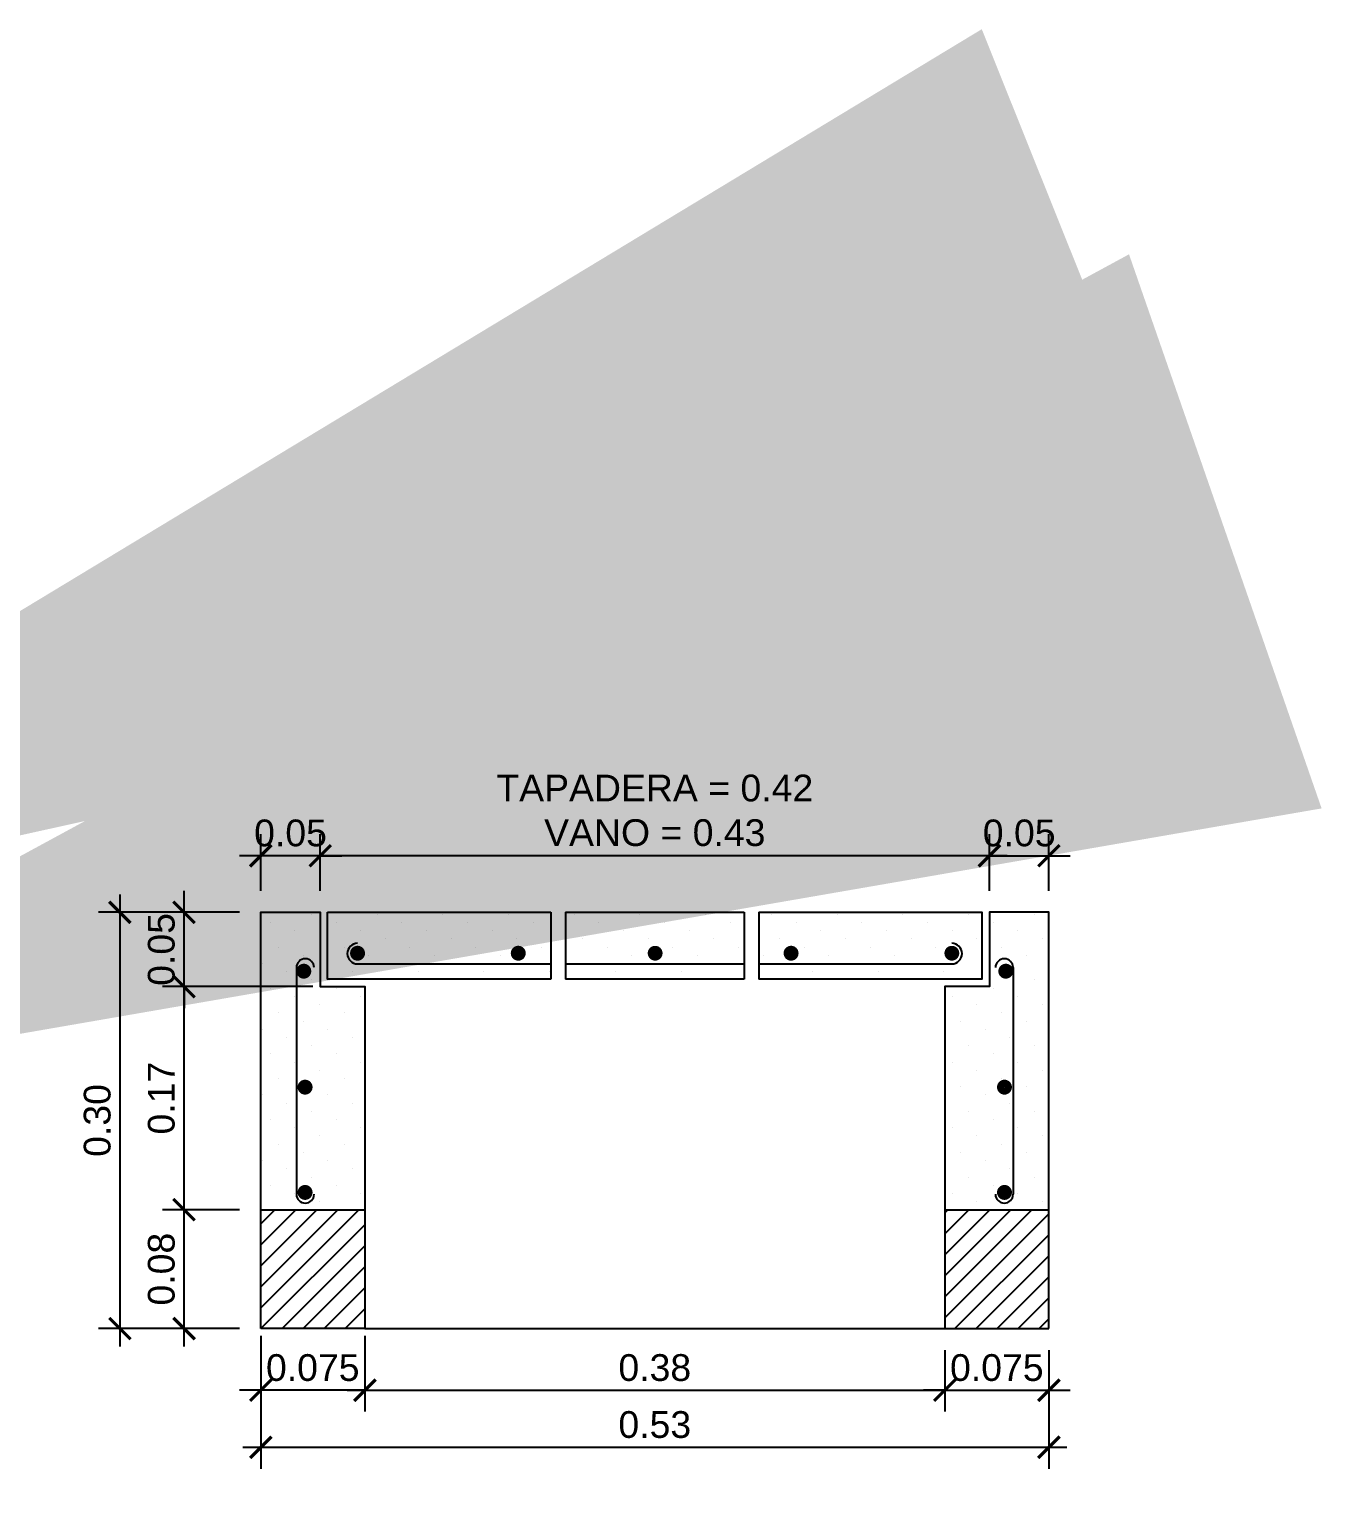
# Model space of a CAD drawing. Header units: millimetres. Extents: x 1147.5 to 1224.1, y 2097.1 to 2139.6.
# Drawn here: x 1210.608 to 1211.695, y 2114.565 to 2115.798 of the extents above; entities that cross this region are included whole.
import ezdxf

# ---------------------------------------------------------------- set-up
doc = ezdxf.new("R2010")
doc.units = ezdxf.units.MM
doc.layers.add('COTAS', color=251, linetype='Continuous', lineweight=13)
for name, color, linetype in [('G-Dimensiones', 1, 'Continuous'), ('HATCH', 7, 'Continuous'), ('HIERRO', 22, 'Continuous'), ('LINES', 1, 'Continuous')]:
    doc.layers.add(name, color=color, linetype=linetype)
doc.styles.get("Standard").update_dxf_attribs({"font": 'arial.ttf'})
doc.dimstyles.new('Dist2', dxfattribs={"dimscale": 0.3, "dimtxt": 0.15, "dimasz": 0.12, "dimexe": 0.12, "dimexo": 0.12, "dimgap": 0.05, "dimtad": 1, "dimdec": 3, "dimzin": 4, "dimdsep": 46, "dimtxsty": 'Standard', "dimblk": 'ARCHTICK', "dimcen": 0.12, "dimdle": 0.1, "dimclrd": 256, "dimclre": 256, "dimclrt": 256, "dimadec": 0, "dimazin": 0, "dimtfac": 1, "dimtdec": 3, "dimtix": 1, "dimtmove": 0, "dimatfit": 0, "dimfxl": 1, "dimtolj": 1, "dimtzin": 0, "dimarcsym": 0})
doc.dimstyles.get("Standard").update_dxf_attribs({"dimtxt": 0.18, "dimasz": 0.18, "dimexe": 0.18, "dimexo": 0.0625, "dimgap": 0.09, "dimtad": 0, "dimtih": 1, "dimtoh": 1, "dimdec": 4, "dimzin": 0, "dimdsep": 46, "dimtxsty": 'Standard', "dimcen": 0.09, "dimadec": 0, "dimazin": 0, "dimtfac": 1, "dimtdec": 4, "dimtofl": 0, "dimtmove": 0, "dimatfit": 3, "dimfxl": 1, "dimtolj": 1, "dimtzin": 0, "dimarcsym": 0})

# ---------------------------------------------------------------- blocks, each defined once
blk = doc.blocks.new('_ArchTick')
at = {"color": 0, "linetype": 'ByBlock', "const_width": 0.15}
blk.add_lwpolyline([(-0.5, -0.5), (0.5, 0.5)], dxfattribs=at)
blk = doc.blocks.new('*D346')
at = {"layer": 'Defpoints', "color": 0, "transparency": 16777216}
for p in [(1210.7683, 2115.0554), (1210.6844, 2114.7054), (1210.7683, 2114.7054)]:
    blk.add_point(p, dxfattribs=at)
at = {"layer": 'G-Dimensiones', "lineweight": -2, "transparency": 16777216}
for p, q in [((1210.6844, 2115.0704), (1210.6844, 2114.6904)), ((1210.7503, 2115.0554), (1210.6664, 2115.0554)), ((1210.7503, 2114.7054), (1210.6664, 2114.7054))]:
    blk.add_line(p, q, dxfattribs=at)
at = {"layer": 'G-Dimensiones', "lineweight": -2, "transparency": 16777216, "xscale": 0.018, "yscale": 0.018, "zscale": 0.018}
for p, rotation in [((1210.6844, 2115.0554), 90), ((1210.6844, 2114.7054), 270)]:
    blk.add_blockref('_ArchTick', p, dxfattribs=dict(at, rotation=rotation))
at = {"layer": 'G-Dimensiones', "transparency": 16777216, "insert": (1210.6654, 2114.8804), "char_height": 0.0225, "attachment_point": 5, "rotation": 90}
blk.add_mtext('\\A1;0.30', dxfattribs=at)
blk = doc.blocks.new('*D347')
at = {"layer": 'Defpoints', "color": 0, "transparency": 16777216}
for p in [(1210.7383, 2114.8054), (1210.8028, 2114.8054), (1210.8028, 2114.7054)]:
    blk.add_point(p, dxfattribs=at)
at = {"layer": 'G-Dimensiones', "lineweight": -2, "transparency": 16777216}
for p, q in [((1210.7383, 2114.6904), (1210.7383, 2114.8204)), ((1210.7848, 2114.8054), (1210.7203, 2114.8054)), ((1210.7848, 2114.7054), (1210.7203, 2114.7054))]:
    blk.add_line(p, q, dxfattribs=at)
at = {"layer": 'G-Dimensiones', "lineweight": -2, "transparency": 16777216, "xscale": 0.018, "yscale": 0.018, "zscale": 0.018}
for p, rotation in [((1210.7383, 2114.8054), 90), ((1210.7383, 2114.7054), 270)]:
    blk.add_blockref('_ArchTick', p, dxfattribs=dict(at, rotation=rotation))
at = {"layer": 'G-Dimensiones', "transparency": 16777216, "insert": (1210.7193, 2114.7554), "char_height": 0.0225, "attachment_point": 5, "rotation": 90}
blk.add_mtext('\\A1;0.08', dxfattribs=at)
blk = doc.blocks.new('*D348')
at = {"layer": 'Defpoints', "color": 0, "transparency": 16777216}
for p in [(1210.7383, 2114.9929), (1210.8028, 2114.9929), (1210.8028, 2114.8054)]:
    blk.add_point(p, dxfattribs=at)
at = {"layer": 'G-Dimensiones', "lineweight": -2, "transparency": 16777216}
for p, q in [((1210.7383, 2114.7904), (1210.7383, 2115.0079)), ((1210.7848, 2114.9929), (1210.7203, 2114.9929)), ((1210.7848, 2114.8054), (1210.7203, 2114.8054))]:
    blk.add_line(p, q, dxfattribs=at)
at = {"layer": 'G-Dimensiones', "lineweight": -2, "transparency": 16777216, "xscale": 0.018, "yscale": 0.018, "zscale": 0.018}
for p, rotation in [((1210.7383, 2114.9929), 90), ((1210.7383, 2114.8054), 270)]:
    blk.add_blockref('_ArchTick', p, dxfattribs=dict(at, rotation=rotation))
at = {"layer": 'G-Dimensiones', "transparency": 16777216, "insert": (1210.7193, 2114.8992), "char_height": 0.0225, "attachment_point": 5, "rotation": 90}
blk.add_mtext('\\A1;0.17', dxfattribs=at)
blk = doc.blocks.new('*D349')
at = {"layer": 'Defpoints', "color": 0, "transparency": 16777216}
for p in [(1210.7383, 2115.0554), (1210.8028, 2115.0554), (1210.8528, 2114.9929)]:
    blk.add_point(p, dxfattribs=at)
at = {"layer": 'G-Dimensiones', "lineweight": -2, "transparency": 16777216}
for p, q in [((1210.7383, 2115.0554), (1210.7383, 2115.0734)), ((1210.7848, 2115.0554), (1210.7203, 2115.0554)), ((1210.7383, 2114.9929), (1210.7383, 2115.0554)), ((1210.8348, 2114.9929), (1210.7203, 2114.9929)), ((1210.7383, 2114.9929), (1210.7383, 2114.9749))]:
    blk.add_line(p, q, dxfattribs=at)
at = {"layer": 'G-Dimensiones', "lineweight": -2, "transparency": 16777216, "xscale": 0.018, "yscale": 0.018, "zscale": 0.018}
for p, rotation in [((1210.7383, 2115.0554), 270), ((1210.7383, 2114.9929), 90)]:
    blk.add_blockref('_ArchTick', p, dxfattribs=dict(at, rotation=rotation))
at = {"layer": 'G-Dimensiones', "transparency": 16777216, "insert": (1210.7193, 2115.0242), "char_height": 0.0225, "attachment_point": 5, "rotation": 90}
blk.add_mtext('\\A1;0.05', dxfattribs=at)
blk = doc.blocks.new('*D362')
at = {"layer": 'Defpoints', "color": 0, "transparency": 16777216}
for p in [(1210.8528, 2115.103), (1210.8528, 2115.0554), (1211.4153, 2115.0597)]:
    blk.add_point(p, dxfattribs=at)
at = {"layer": 'G-Dimensiones', "lineweight": -2, "transparency": 16777216}
for p, q in [((1210.8528, 2115.0734), (1210.8528, 2115.121)), ((1211.4153, 2115.0777), (1211.4153, 2115.121)), ((1211.4303, 2115.103), (1210.8378, 2115.103))]:
    blk.add_line(p, q, dxfattribs=at)
at = {"layer": 'G-Dimensiones', "lineweight": -2, "transparency": 16777216, "xscale": 0.018, "yscale": 0.018, "zscale": 0.018, "rotation": 180}
blk.add_blockref('_ArchTick', (1210.8528, 2115.103), dxfattribs=at)
at = {"layer": 'G-Dimensiones', "lineweight": -2, "transparency": 16777216, "xscale": 0.018, "yscale": 0.018, "zscale": 0.018}
blk.add_blockref('_ArchTick', (1211.4153, 2115.103), dxfattribs=at)
at = {"layer": 'G-Dimensiones', "transparency": 16777216, "insert": (1211.134, 2115.141), "char_height": 0.0225, "attachment_point": 5}
blk.add_mtext('\\A1;TAPADERA = 0.42\\PVANO = 0.43', dxfattribs=at)
blk = doc.blocks.new('*X334')
at = {"color": 0}
for p, q in [((399.405, 246.935), (399.405, 246.935)), ((402.167, 247.487), (402.167, 247.487)), ((403.824, 246.935), (403.824, 246.935)), ((406.586, 247.487), (406.586, 247.487)), ((408.244, 246.935), (408.244, 246.935)), ((411.006, 247.487), (411.006, 247.487)), ((412.663, 246.935), (412.663, 246.935)), ((415.425, 247.487), (415.425, 247.487)), ((417.083, 246.935), (417.083, 246.935)), ((419.845, 247.487), (419.845, 247.487)), ((421.502, 246.935), (421.502, 246.935)), ((424.264, 247.487), (424.264, 247.487)), ((425.921, 246.935), (425.921, 246.935)), ((428.683, 247.487), (428.683, 247.487)), ((430.341, 246.935), (430.341, 246.935)), ((433.103, 247.487), (433.103, 247.487)), ((434.76, 246.935), (434.76, 246.935)), ((437.522, 247.487), (437.522, 247.487)), ((439.18, 246.935), (439.18, 246.935)), ((441.942, 247.487), (441.942, 247.487)), ((443.599, 246.935), (443.599, 246.935)), ((446.361, 247.487), (446.361, 247.487)), ((401.062, 246.383), (401.062, 246.383)), ((402.719, 245.83), (402.719, 245.83)), ((405.482, 246.383), (405.482, 246.383)), ((407.139, 245.83), (407.139, 245.83)), ((409.901, 246.383), (409.901, 246.383)), ((411.558, 245.83), (411.558, 245.83)), ((415.978, 245.83), (415.978, 245.83)), ((418.74, 246.383), (418.74, 246.383)), ((420.397, 245.83), (420.397, 245.83)), ((423.159, 246.383), (423.159, 246.383)), ((424.816, 245.83), (424.816, 245.83)), ((429.236, 245.83), (429.236, 245.83)), ((431.998, 246.383), (431.998, 246.383)), ((433.655, 245.83), (433.655, 245.83)), ((436.417, 246.383), (436.417, 246.383)), ((438.075, 245.83), (438.075, 245.83)), ((440.837, 246.383), (440.837, 246.383)), ((442.494, 245.83), (442.494, 245.83)), ((445.256, 246.383), (445.256, 246.383)), ((446.914, 245.83), (446.914, 245.83)), ((399.957, 245.278), (399.957, 245.278)), ((401.615, 244.725), (401.615, 244.725)), ((404.377, 245.278), (404.377, 245.278)), ((406.034, 244.725), (406.034, 244.725)), ((408.796, 245.278), (408.796, 245.278)), ((410.453, 244.725), (410.453, 244.725)), ((413.216, 245.278), (413.216, 245.278)), ((414.873, 244.725), (414.873, 244.725)), ((417.635, 245.278), (417.635, 245.278)), ((419.292, 244.725), (419.292, 244.725)), ((422.054, 245.278), (422.054, 245.278)), ((423.712, 244.725), (423.712, 244.725)), ((426.474, 245.278), (426.474, 245.278)), ((428.131, 244.725), (428.131, 244.725)), ((430.893, 245.278), (430.893, 245.278)), ((432.55, 244.725), (432.55, 244.725)), ((435.313, 245.278), (435.313, 245.278)), ((436.97, 244.725), (436.97, 244.725)), ((439.732, 245.278), (439.732, 245.278)), ((441.389, 244.725), (441.389, 244.725)), ((444.151, 245.278), (444.151, 245.278)), ((445.809, 244.725), (445.809, 244.725)), ((398.852, 244.173), (398.852, 244.173)), ((400.51, 243.62), (400.51, 243.62)), ((403.272, 244.173), (403.272, 244.173)), ((404.929, 243.62), (404.929, 243.62)), ((407.691, 244.173), (407.691, 244.173)), ((409.349, 243.62), (409.349, 243.62)), ((412.111, 244.173), (412.111, 244.173)), ((413.768, 243.62), (413.768, 243.62)), ((416.53, 244.173), (416.53, 244.173)), ((418.187, 243.62), (418.187, 243.62)), ((420.95, 244.173), (420.95, 244.173)), ((422.607, 243.62), (422.607, 243.62)), ((425.369, 244.173), (425.369, 244.173)), ((429.788, 244.173), (429.788, 244.173)), ((431.446, 243.62), (431.446, 243.62)), ((434.208, 244.173), (434.208, 244.173)), ((435.865, 243.62), (435.865, 243.62)), ((438.627, 244.173), (438.627, 244.173)), ((440.284, 243.62), (440.284, 243.62)), ((444.704, 243.62), (444.704, 243.62)), ((446.361, 243.068), (446.361, 243.068)), ((440.837, 241.963), (440.837, 241.963)), ((443.599, 242.516), (443.599, 242.516)), ((445.256, 241.963), (445.256, 241.963)), ((442.494, 241.411), (442.494, 241.411)), ((444.151, 240.858), (444.151, 240.858)), ((446.914, 241.411), (446.914, 241.411)), ((441.389, 240.306), (441.389, 240.306)), ((443.047, 239.753), (443.047, 239.753)), ((445.809, 240.306), (445.809, 240.306)), ((444.704, 239.201), (444.704, 239.201)), ((441.942, 238.649), (441.942, 238.649)), ((443.599, 238.096), (443.599, 238.096)), ((446.361, 238.649), (446.361, 238.649)), ((440.837, 237.544), (440.837, 237.544)), ((442.494, 236.991), (442.494, 236.991)), ((445.256, 237.544), (445.256, 237.544)), ((446.914, 236.991), (446.914, 236.991)), ((441.389, 235.886), (441.389, 235.886)), ((444.151, 236.439), (444.151, 236.439)), ((445.809, 235.886), (445.809, 235.886)), ((443.047, 235.334), (443.047, 235.334)), ((444.704, 234.782), (444.704, 234.782)), ((441.942, 234.229), (441.942, 234.229)), ((446.361, 234.229), (446.361, 234.229)), ((440.837, 233.124), (440.837, 233.124)), ((443.599, 233.677), (443.599, 233.677)), ((445.256, 233.124), (445.256, 233.124)), ((442.494, 232.572), (442.494, 232.572)), ((444.151, 232.019), (444.151, 232.019)), ((446.914, 232.572), (446.914, 232.572)), ((441.389, 231.467), (441.389, 231.467)), ((443.047, 230.915), (443.047, 230.915)), ((445.809, 231.467), (445.809, 231.467)), ((441.942, 229.81), (441.942, 229.81)), ((444.704, 230.362), (444.704, 230.362)), ((446.361, 229.81), (446.361, 229.81)), ((443.599, 229.257), (443.599, 229.257)), ((440.837, 228.705), (440.837, 228.705)), ((442.494, 228.152), (442.494, 228.152)), ((445.256, 228.705), (445.256, 228.705)), ((446.914, 228.152), (446.914, 228.152))]:
    blk.add_line(p, q, dxfattribs=at)
blk = doc.blocks.new('*D363')
at = {"layer": 'Defpoints', "color": 0, "transparency": 16777216}
for p in [(1210.8028, 2114.7054), (1211.4653, 2114.7054), (1211.4653, 2114.6056)]:
    blk.add_point(p, dxfattribs=at)
at = {"layer": 'G-Dimensiones', "lineweight": -2, "transparency": 16777216}
for p, q in [((1210.8028, 2114.6874), (1210.8028, 2114.5876)), ((1211.4653, 2114.6874), (1211.4653, 2114.5876)), ((1210.7878, 2114.6056), (1211.4803, 2114.6056))]:
    blk.add_line(p, q, dxfattribs=at)
at = {"layer": 'G-Dimensiones', "lineweight": -2, "transparency": 16777216, "xscale": 0.018, "yscale": 0.018, "zscale": 0.018, "rotation": 180}
blk.add_blockref('_ArchTick', (1210.8028, 2114.6056), dxfattribs=at)
at = {"layer": 'G-Dimensiones', "lineweight": -2, "transparency": 16777216, "xscale": 0.018, "yscale": 0.018, "zscale": 0.018}
blk.add_blockref('_ArchTick', (1211.4653, 2114.6056), dxfattribs=at)
at = {"layer": 'G-Dimensiones', "transparency": 16777216, "insert": (1211.134, 2114.6246), "char_height": 0.0225, "attachment_point": 5}
blk.add_mtext('\\A1;0.53', dxfattribs=at)
blk = doc.blocks.new('*D364')
at = {"layer": 'Defpoints', "color": 0, "transparency": 16777216}
for p in [(1210.8903, 2114.7054), (1211.3778, 2114.7054), (1211.3778, 2114.6536)]:
    blk.add_point(p, dxfattribs=at)
at = {"layer": 'G-Dimensiones', "lineweight": -2, "transparency": 16777216}
for p, q in [((1210.8903, 2114.6874), (1210.8903, 2114.6356)), ((1211.3778, 2114.6874), (1211.3778, 2114.6356)), ((1210.8753, 2114.6536), (1211.3928, 2114.6536))]:
    blk.add_line(p, q, dxfattribs=at)
at = {"layer": 'G-Dimensiones', "lineweight": -2, "transparency": 16777216, "xscale": 0.018, "yscale": 0.018, "zscale": 0.018, "rotation": 180}
blk.add_blockref('_ArchTick', (1210.8903, 2114.6536), dxfattribs=at)
at = {"layer": 'G-Dimensiones', "lineweight": -2, "transparency": 16777216, "xscale": 0.018, "yscale": 0.018, "zscale": 0.018}
blk.add_blockref('_ArchTick', (1211.3778, 2114.6536), dxfattribs=at)
at = {"layer": 'G-Dimensiones', "transparency": 16777216, "insert": (1211.134, 2114.6725), "char_height": 0.0225, "attachment_point": 5}
blk.add_mtext('\\A1;0.38', dxfattribs=at)
blk = doc.blocks.new('*X329')
at = {"color": 0}
for p, q in [((378.598, 208.892), (385.201, 215.495)), ((378.598, 210.307), (383.787, 215.495)), ((378.598, 211.721), (382.372, 215.495)), ((378.598, 213.135), (380.958, 215.495)), ((378.598, 214.549), (379.544, 215.495)), ((424.598, 215.294), (424.799, 215.495)), ((424.598, 213.88), (426.213, 215.495)), ((424.598, 212.466), (427.627, 215.495)), ((424.598, 211.052), (429.041, 215.495)), ((424.598, 209.638), (430.456, 215.495)), ((424.598, 208.223), (431.598, 215.223)), ((378.615, 207.495), (385.598, 214.478)), ((380.029, 207.495), (385.598, 213.064)), ((425.284, 207.495), (431.598, 213.809)), ((426.698, 207.495), (431.598, 212.395)), ((381.443, 207.495), (385.598, 211.65)), ((382.858, 207.495), (385.598, 210.236)), ((428.113, 207.495), (431.598, 210.981)), ((429.527, 207.495), (431.598, 209.567)), ((384.272, 207.495), (385.598, 208.821)), ((430.941, 207.495), (431.598, 208.152))]:
    blk.add_line(p, q, dxfattribs=at)
blk = doc.blocks.new('*X333')
at = {"color": 0}
for p, q in [((394.985, 246.935), (394.985, 246.935)), ((397.748, 247.487), (397.748, 247.487)), ((396.643, 246.383), (396.643, 246.383)), ((398.3, 245.83), (398.3, 245.83)), ((395.538, 245.278), (395.538, 245.278)), ((397.195, 244.725), (397.195, 244.725)), ((394.433, 244.173), (394.433, 244.173)), ((396.09, 243.62), (396.09, 243.62)), ((397.748, 243.068), (397.748, 243.068)), ((394.985, 242.516), (394.985, 242.516)), ((396.643, 241.963), (396.643, 241.963)), ((399.405, 242.516), (399.405, 242.516)), ((401.062, 241.963), (401.062, 241.963)), ((395.538, 240.858), (395.538, 240.858)), ((398.3, 241.411), (398.3, 241.411)), ((399.957, 240.858), (399.957, 240.858)), ((394.433, 239.753), (394.433, 239.753)), ((397.195, 240.306), (397.195, 240.306)), ((398.852, 239.753), (398.852, 239.753)), ((396.09, 239.201), (396.09, 239.201)), ((400.51, 239.201), (400.51, 239.201)), ((394.985, 238.096), (394.985, 238.096)), ((397.748, 238.649), (397.748, 238.649)), ((399.405, 238.096), (399.405, 238.096)), ((396.643, 237.544), (396.643, 237.544)), ((398.3, 236.991), (398.3, 236.991)), ((401.062, 237.544), (401.062, 237.544)), ((395.538, 236.439), (395.538, 236.439)), ((397.195, 235.886), (397.195, 235.886)), ((399.957, 236.439), (399.957, 236.439)), ((394.433, 235.334), (394.433, 235.334)), ((396.09, 234.782), (396.09, 234.782)), ((398.852, 235.334), (398.852, 235.334)), ((400.51, 234.782), (400.51, 234.782)), ((397.748, 234.229), (397.748, 234.229)), ((394.985, 233.677), (394.985, 233.677)), ((396.643, 233.124), (396.643, 233.124)), ((399.405, 233.677), (399.405, 233.677)), ((401.062, 233.124), (401.062, 233.124)), ((395.538, 232.019), (395.538, 232.019)), ((398.3, 232.572), (398.3, 232.572)), ((399.957, 232.019), (399.957, 232.019)), ((394.433, 230.915), (394.433, 230.915)), ((397.195, 231.467), (397.195, 231.467)), ((398.852, 230.915), (398.852, 230.915)), ((396.09, 230.362), (396.09, 230.362)), ((397.748, 229.81), (397.748, 229.81)), ((400.51, 230.362), (400.51, 230.362)), ((394.985, 229.257), (394.985, 229.257)), ((399.405, 229.257), (399.405, 229.257)), ((396.643, 228.705), (396.643, 228.705)), ((398.3, 228.152), (398.3, 228.152)), ((401.062, 228.705), (401.062, 228.705))]:
    blk.add_line(p, q, dxfattribs=at)
blk = doc.blocks.new('*D365')
at = {"layer": 'Defpoints', "color": 0, "transparency": 16777216}
for p in [(1210.8028, 2114.7054), (1210.8903, 2114.7054), (1210.8028, 2114.6536)]:
    blk.add_point(p, dxfattribs=at)
at = {"layer": 'G-Dimensiones', "lineweight": -2, "transparency": 16777216}
for p, q in [((1210.8028, 2114.6874), (1210.8028, 2114.6356)), ((1210.8903, 2114.6874), (1210.8903, 2114.6356)), ((1210.8028, 2114.6536), (1210.7848, 2114.6536)), ((1210.8903, 2114.6536), (1210.8028, 2114.6536)), ((1210.8903, 2114.6536), (1210.9083, 2114.6536))]:
    blk.add_line(p, q, dxfattribs=at)
at = {"layer": 'G-Dimensiones', "lineweight": -2, "transparency": 16777216, "xscale": 0.018, "yscale": 0.018, "zscale": 0.018}
blk.add_blockref('_ArchTick', (1210.8028, 2114.6536), dxfattribs=at)
at = {"layer": 'G-Dimensiones', "lineweight": -2, "transparency": 16777216, "xscale": 0.018, "yscale": 0.018, "zscale": 0.018, "rotation": 180}
blk.add_blockref('_ArchTick', (1210.8903, 2114.6536), dxfattribs=at)
at = {"layer": 'G-Dimensiones', "transparency": 16777216, "insert": (1210.8465, 2114.6725), "char_height": 0.0225, "attachment_point": 5}
blk.add_mtext('\\A1;0.075', dxfattribs=at)
blk = doc.blocks.new('*D366')
at = {"layer": 'Defpoints', "color": 0, "transparency": 16777216}
for p in [(1210.8028, 2115.103), (1210.8028, 2115.0554), (1210.8528, 2115.0554)]:
    blk.add_point(p, dxfattribs=at)
at = {"layer": 'G-Dimensiones', "lineweight": -2, "transparency": 16777216}
for p, q in [((1210.8028, 2115.0734), (1210.8028, 2115.121)), ((1210.8528, 2115.0734), (1210.8528, 2115.121)), ((1210.8028, 2115.103), (1210.7848, 2115.103)), ((1210.8528, 2115.103), (1210.8028, 2115.103)), ((1210.8528, 2115.103), (1210.8708, 2115.103))]:
    blk.add_line(p, q, dxfattribs=at)
at = {"layer": 'G-Dimensiones', "lineweight": -2, "transparency": 16777216, "xscale": 0.018, "yscale": 0.018, "zscale": 0.018}
blk.add_blockref('_ArchTick', (1210.8028, 2115.103), dxfattribs=at)
at = {"layer": 'G-Dimensiones', "lineweight": -2, "transparency": 16777216, "xscale": 0.018, "yscale": 0.018, "zscale": 0.018, "rotation": 180}
blk.add_blockref('_ArchTick', (1210.8528, 2115.103), dxfattribs=at)
at = {"layer": 'G-Dimensiones', "transparency": 16777216, "insert": (1210.8278, 2115.122), "char_height": 0.0225, "attachment_point": 5}
blk.add_mtext('\\A1;0.05', dxfattribs=at)
blk = doc.blocks.new('*D367')
at = {"layer": 'Defpoints', "color": 0, "transparency": 16777216}
for p in [(1211.3778, 2114.7054), (1211.4653, 2114.7054), (1211.4653, 2114.6536)]:
    blk.add_point(p, dxfattribs=at)
at = {"layer": 'G-Dimensiones', "lineweight": -2, "transparency": 16777216}
for p, q in [((1211.3778, 2114.6874), (1211.3778, 2114.6356)), ((1211.4653, 2114.6874), (1211.4653, 2114.6356)), ((1211.3778, 2114.6536), (1211.3598, 2114.6536)), ((1211.3778, 2114.6536), (1211.4653, 2114.6536)), ((1211.4653, 2114.6536), (1211.4833, 2114.6536))]:
    blk.add_line(p, q, dxfattribs=at)
at = {"layer": 'G-Dimensiones', "lineweight": -2, "transparency": 16777216, "xscale": 0.018, "yscale": 0.018, "zscale": 0.018}
blk.add_blockref('_ArchTick', (1211.3778, 2114.6536), dxfattribs=at)
at = {"layer": 'G-Dimensiones', "lineweight": -2, "transparency": 16777216, "xscale": 0.018, "yscale": 0.018, "zscale": 0.018, "rotation": 180}
blk.add_blockref('_ArchTick', (1211.4653, 2114.6536), dxfattribs=at)
at = {"layer": 'G-Dimensiones', "transparency": 16777216, "insert": (1211.4215, 2114.6725), "char_height": 0.0225, "attachment_point": 5}
blk.add_mtext('\\A1;0.075', dxfattribs=at)
blk = doc.blocks.new('*D368')
at = {"layer": 'Defpoints', "color": 0, "transparency": 16777216}
for p in [(1211.4653, 2115.103), (1211.4153, 2115.0554), (1211.4653, 2115.0554)]:
    blk.add_point(p, dxfattribs=at)
at = {"layer": 'G-Dimensiones', "lineweight": -2, "transparency": 16777216}
for p, q in [((1211.4153, 2115.0734), (1211.4153, 2115.121)), ((1211.4653, 2115.0734), (1211.4653, 2115.121)), ((1211.4153, 2115.103), (1211.3973, 2115.103)), ((1211.4153, 2115.103), (1211.4653, 2115.103)), ((1211.4653, 2115.103), (1211.4833, 2115.103))]:
    blk.add_line(p, q, dxfattribs=at)
at = {"layer": 'G-Dimensiones', "lineweight": -2, "transparency": 16777216, "xscale": 0.018, "yscale": 0.018, "zscale": 0.018}
blk.add_blockref('_ArchTick', (1211.4153, 2115.103), dxfattribs=at)
at = {"layer": 'G-Dimensiones', "lineweight": -2, "transparency": 16777216, "xscale": 0.018, "yscale": 0.018, "zscale": 0.018, "rotation": 180}
blk.add_blockref('_ArchTick', (1211.4653, 2115.103), dxfattribs=at)
at = {"layer": 'G-Dimensiones', "transparency": 16777216, "insert": (1211.4403, 2115.122), "char_height": 0.0225, "attachment_point": 5}
blk.add_mtext('\\A1;0.05', dxfattribs=at)

msp = doc.modelspace()

# ---------------------------------------------------------------- linework, layer by layer
at = {"linetype": 'ByBlock'}
for p, q in [((1210.8465, 2114.9929), (1210.7383, 2114.9929)), ((1210.8028, 2114.6992), (1210.8028, 2114.6536)), ((1210.8903, 2114.6992), (1210.8903, 2114.6536))]:
    msp.add_line(p, q, dxfattribs=at)
at = {"layer": 'Defpoints', "linetype": 'ByBlock'}
for p in [(1210.8028, 2115.0554), (1210.8028, 2115.0554), (1210.8528, 2115.0554), (1210.8528, 2115.0554), (1211.4153, 2115.0554), (1210.7383, 2114.9929), (1210.8528, 2114.9929), (1210.8028, 2114.8054), (1210.8028, 2114.8054), (1210.8028, 2114.7054), (1210.8028, 2114.7054), (1210.8028, 2114.7054), (1210.8903, 2114.7054)]:
    msp.add_point(p, dxfattribs=at)
at = {"layer": 'G-Dimensiones'}
msp.add_line((1210.9403, 2114.6536), (1210.9903, 2114.6536), dxfattribs=at)
at = {"layer": 'HIERRO', "const_width": 0.00625}
for points in [[(1210.881, 2115.021, 1), (1210.8873, 2115.021, 1)], [(1211.0161, 2115.021, 1), (1211.0224, 2115.021, 1)], [(1211.1312, 2115.021, 1), (1211.1374, 2115.021, 1)], [(1211.2454, 2115.021, 1), (1211.2517, 2115.021, 1)], [(1211.3806, 2115.021, 1), (1211.3868, 2115.021, 1)], [(1210.8358, 2115.0059, 1), (1210.8421, 2115.0059, 1)], [(1211.4322, 2115.0059, -1), (1211.4259, 2115.0059, -1)], [(1210.8369, 2114.9084, 1), (1210.8432, 2114.9084, 1)], [(1211.4311, 2114.9084, -1), (1211.4248, 2114.9084, -1)], [(1210.8369, 2114.8199, 1), (1210.8432, 2114.8199, 1)], [(1211.4311, 2114.8199, -1), (1211.4248, 2114.8199, -1)]]:
    msp.add_lwpolyline(points, format="xyb", close=True, dxfattribs=at)
at = {"layer": 'HIERRO'}
for points in [[(1210.8832, 2115.0121), (1211.0465, 2115.0121)], [(1211.059, 2115.0121), (1211.209, 2115.0121)], [(1211.2215, 2115.0121), (1211.3846, 2115.0121)]]:
    msp.add_lwpolyline(points, dxfattribs=at)
for centre, start, end in [((1210.8842, 2115.0207), 90, 270), ((1211.3836, 2115.0207), 270, 90)]:
    msp.add_arc(centre, 0.00865, start, end, dxfattribs=at)
at = {"layer": 'LINES'}
for p, q in [((1210.8903, 2114.8054), (1210.8903, 2114.7054)), ((1211.3778, 2114.8054), (1211.3778, 2114.7054)), ((1210.8903, 2114.7054), (1210.8028, 2114.7054)), ((1211.3778, 2114.7054), (1211.4653, 2114.7054))]:
    msp.add_line(p, q, dxfattribs=at)
for points in [[(1210.8028, 2114.8054), (1210.8028, 2115.0554), (1210.8528, 2115.0554), (1210.8528, 2114.9929), (1210.8903, 2114.9929), (1210.8903, 2114.8054)], [(1211.0465, 2114.9992), (1210.859, 2114.9992), (1210.859, 2115.0554)], [(1210.859, 2115.0554), (1211.0465, 2115.0554)], [(1211.0465, 2115.0554), (1211.0465, 2114.9992)], [(1211.059, 2115.0554), (1211.209, 2115.0554)], [(1211.059, 2115.0554), (1211.059, 2114.9992)], [(1211.209, 2115.0554), (1211.209, 2114.9992)], [(1211.2215, 2115.0554), (1211.409, 2115.0554), (1211.409, 2114.9992), (1211.2215, 2114.9992)], [(1211.2215, 2115.0554), (1211.2215, 2114.9992)], [(1211.4653, 2114.8054), (1211.4653, 2115.0554), (1211.4153, 2115.0554), (1211.4153, 2114.9929), (1211.3778, 2114.9929), (1211.3778, 2114.8054)], [(1210.8327, 2115.0089), (1210.8327, 2114.8183)], [(1211.4353, 2115.0089), (1211.4353, 2114.8183)], [(1211.209, 2114.9992), (1211.059, 2114.9992)], [(1210.8028, 2114.8054), (1210.8903, 2114.8054)], [(1210.8028, 2114.7054), (1210.8028, 2114.8054)], [(1211.3778, 2114.8054), (1211.4653, 2114.8054)], [(1211.4653, 2114.7054), (1211.4653, 2114.8054)], [(1210.8903, 2114.7054), (1211.3778, 2114.7054)]]:
    msp.add_lwpolyline(points, dxfattribs=at)
for centre, start, end in [((1210.8402, 2115.0089), 0, 180), ((1211.4278, 2115.0089), 0, 180), ((1210.8402, 2114.8183), 180, 0), ((1211.4278, 2114.8183), 180, 0)]:
    msp.add_arc(centre, 0.00743, start, end, dxfattribs=at)

# ---------------------------------------------------------------- block references
at = {"layer": 'COTAS', "xscale": 0.0125, "yscale": 0.0125, "zscale": 0.0125}
for name in ['*X333', '*X334']:
    msp.add_blockref(name, (1205.8735, 2111.9602), dxfattribs=at)
at = {"layer": 'HATCH', "xscale": 0.0125, "yscale": 0.0125, "zscale": 0.0125}
msp.add_blockref('*X329', (1206.0703, 2112.1117), dxfattribs=at)

# ---------------------------------------------------------------- dimensions: what is measured, and where the dimension line sits
at = {"layer": 'G-Dimensiones'}
for base, p1, p2, text, picture, middle in [((1210.8528, 2115.103), (1211.4153, 2115.0597), (1210.8528, 2115.0554), 'TAPADERA = 0.42\\PVANO = 0.43', '*D362', (1211.134, 2115.141)), ((1211.4653, 2115.103), (1211.4153, 2115.0554), (1211.4653, 2115.0554), '0.05', '*D368', (1211.4403, 2115.122)), ((1211.4653, 2114.6056), (1210.8028, 2114.7054), (1211.4653, 2114.7054), '0.53', '*D363', (1211.134, 2114.6246)), ((1211.3778, 2114.6536), (1210.8903, 2114.7054), (1211.3778, 2114.7054), '0.38', '*D364', (1211.134, 2114.6725)), ((1211.4653, 2114.6536), (1211.3778, 2114.7054), (1211.4653, 2114.7054), '0.075', '*D367', (1211.4215, 2114.6725))]:
    dim = msp.add_linear_dim(base=base, p1=p1, p2=p2, text=text, dimstyle='Dist2', override={"dimscale": 0.15}, dxfattribs=at)
    dim.commit()
    dim.dimension.update_dxf_attribs({"geometry": picture, "text_midpoint": middle})
for base, p1, p2, angle, text, picture, middle in [((1210.8028, 2115.103), (1210.8528, 2115.0554), (1210.8028, 2115.0554), 180, '0.05', '*D366', (1210.8278, 2115.122)), ((1210.6844, 2114.7054), (1210.7683, 2115.0554), (1210.7683, 2114.7054), 90, '0.30', '*D346', (1210.6654, 2114.8804)), ((1210.7383, 2115.0554), (1210.8528, 2114.9929), (1210.8028, 2115.0554), 90, '0.05', '*D349', (1210.7193, 2115.0242)), ((1210.7383, 2114.9929), (1210.8028, 2114.8054), (1210.8028, 2114.9929), 90, '0.17', '*D348', (1210.7193, 2114.8992)), ((1210.7383, 2114.8054), (1210.8028, 2114.7054), (1210.8028, 2114.8054), 90, '0.08', '*D347', (1210.7193, 2114.7554)), ((1210.8028, 2114.6536), (1210.8903, 2114.7054), (1210.8028, 2114.7054), 180, '0.075', '*D365', (1210.8465, 2114.6725))]:
    dim = msp.add_linear_dim(base=base, p1=p1, p2=p2, angle=angle, text=text, dimstyle='Dist2', override={"dimscale": 0.15}, dxfattribs=at)
    dim.commit()
    dim.dimension.update_dxf_attribs({"geometry": picture, "text_midpoint": middle})

# ---------------------------------------------------------------- leaders
at = {"layer": 'COTAS'}
for points in [[(1210.1083, 2115.0109), (1210.2515, 2115.0683)], [(1210.1967, 2114.8833), (1210.3541, 2114.938)], [(1210.2039, 2114.8099), (1210.289, 2114.7305), (1210.3102, 2114.7303)]]:
    msp.add_leader(points, dimstyle='Standard', override={"dimtxt": 2, "dimasz": 1.5, "dimexe": 0, "dimexo": 0.5, "dimgap": 0.002286, "dimdec": 2, "dimcen": 0, "dimaunit": 1, "dimtdec": 2, "dimtmove": 2}, dxfattribs=at)

doc.saveas('drawing.dxf')
